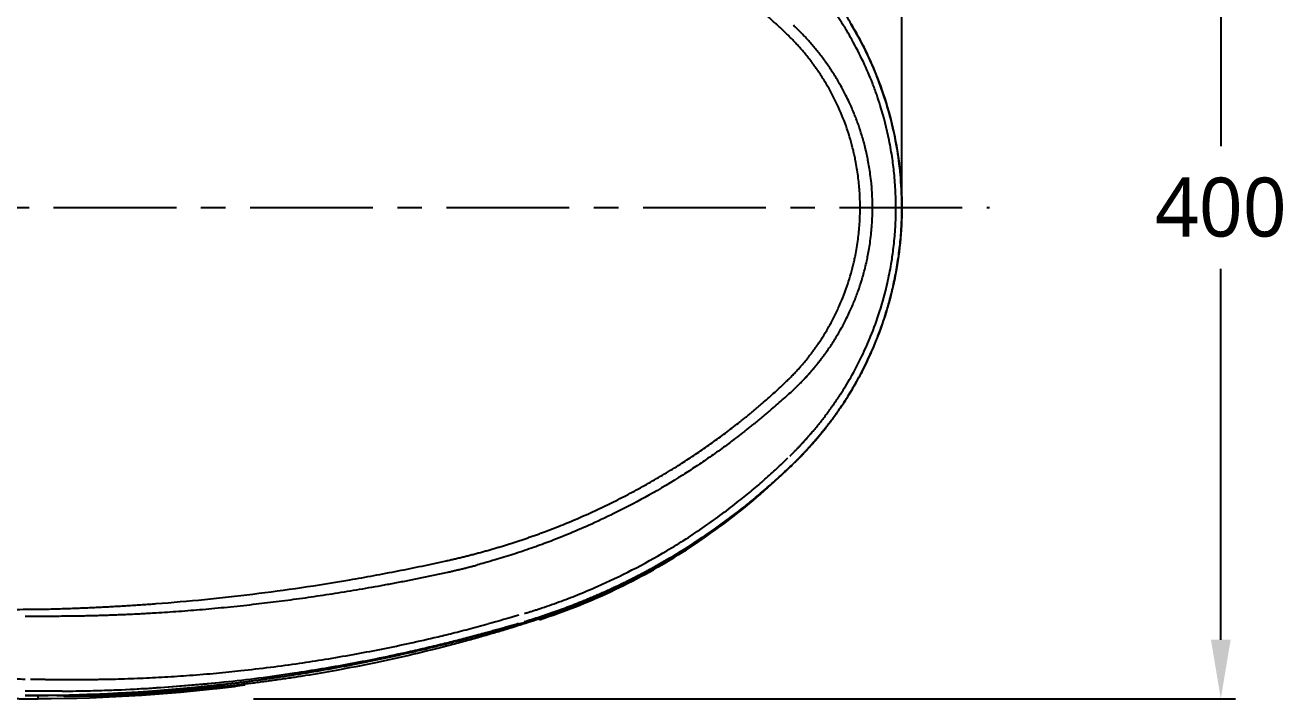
# Model space of a CAD drawing. Extents: x -4150 to 1921, y -105 to 2422.
# Drawn here: x -326 to 188, y 1442 to 1716 of the extents above; entities that cross this region are included whole.
import ezdxf

# ---------------------------------------------------------------- set-up
doc = ezdxf.new("R2010")
doc.units = 0
doc.header["$LTSCALE"] = 20
doc.header["$MEASUREMENT"] = 0
doc.linetypes.add('CENTER', pattern=[2, 1.25, -0.25, 0.25, -0.25])
doc.layers.get('0').update_dxf_attribs({"linetype": 'CONTINUOUS'})
doc.layers.get('DEFPOINTS').update_dxf_attribs({"linetype": 'CONTINUOUS'})
doc.layers.add('CENTER', color=2, linetype='CENTER')
doc.styles.get("Standard").update_dxf_attribs({"font": 'NanumGothic.ttf'})
doc.dimstyles.get("Standard").update_dxf_attribs({"dimtxt": 2.7, "dimasz": 2.5, "dimexe": 1.5, "dimexo": 1.5, "dimgap": 1.5, "dimtad": 1, "dimdec": 0, "dimlfac": 10, "dimzin": 0, "dimdsep": 46, "dimtxsty": 'Standard', "dimcen": 0, "dimclrt": 2, "dimadec": 0, "dimazin": 0, "dimtfac": 1, "dimtdec": 0, "dimtmove": 0, "dimatfit": 3, "dimfxl": 0, "dimtolj": 1, "dimtzin": 0, "dimarcsym": 0})

# ---------------------------------------------------------------- blocks, each defined once
blk = doc.blocks.new('*D13')
at = {"color": 3, "lineweight": -2}
for p, q in [((-231.99, 1841.92), (166.99, 1841.92)), ((160.99, 1817.92), (160.99, 1666.9)), ((160.99, 1465.93), (160.99, 1616.95)), ((-232.86, 1441.93), (166.99, 1441.93))]:
    blk.add_line(p, q, dxfattribs=at)
at = {"color": 3}
for points in [[(156.99, 1817.92), (164.99, 1817.92), (160.99, 1841.92)], [(156.99, 1465.93), (164.99, 1465.93), (160.99, 1441.93)]]:
    blk.add_solid(points, dxfattribs=at)
at = {"layer": 'DEFPOINTS', "color": 0}
for p in [(-233.79, 1841.92), (160.99, 1841.92), (-234.66, 1441.93)]:
    blk.add_point(p, dxfattribs=at)
at = {"color": 2, "insert": (160.99, 1641.93), "char_height": 24, "attachment_point": 5}
blk.add_mtext('\\A1;400', dxfattribs=at)
blk = doc.blocks.new('*D14')
at = {"color": 3, "lineweight": -2}
for p, q in [((-693.82, 1823.73), (-693.82, 1946.81)), ((31.15, 1643.73), (31.15, 1946.81)), ((-669.82, 1940.81), (7.15, 1940.81))]:
    blk.add_line(p, q, dxfattribs=at)
at = {"color": 3}
for points in [[(-669.82, 1944.81), (-669.82, 1936.81), (-693.82, 1940.81)], [(7.15, 1944.81), (7.15, 1936.81), (31.15, 1940.81)]]:
    blk.add_solid(points, dxfattribs=at)
at = {"layer": 'DEFPOINTS', "color": 0}
for p in [(31.15, 1940.81), (-693.82, 1821.93), (31.15, 1641.93)]:
    blk.add_point(p, dxfattribs=at)
at = {"color": 2, "insert": (-331.33, 1965.87), "char_height": 24, "attachment_point": 5}
blk.add_mtext('\\A1;725', dxfattribs=at)

msp = doc.modelspace()

# ---------------------------------------------------------------- linework, layer by layer
for p, q in [((-264.81, 1445.27), (-264.49, 1444.7)), ((-310.22, 1443.14), (-301.48, 1443.1))]:
    msp.add_line(p, q)
at = {"flags": 128}
for points in [[(-261.48, 1445.52), (-261.32, 1445.79), (-261.23, 1446.23)], [(-320.61, 1441.95), (-320.61, 1442.07), (-320.61, 1442.47), (-320.61, 1443.11), (-320.61, 1443.14)]]:
    msp.add_lwpolyline(points, dxfattribs=at)
for centre, radius, start, end in [((-197.24, 1723.45), 261.13, 287.8474, 301.176), ((-324.25, 2140.08), 696.73, 269.86822, 286.42933), ((-320.33, 2077.68), 635.66, 269.97515, 277.59532), ((-319.76, 2170), 725.1, 271.99119, 276.00867), ((-239.04, 1448.91), 2.28, 334.3735, 359.714)]:
    msp.add_arc(centre, radius, start, end)
for points, knots in [([(-12.41, 1538.21), (-12.12, 1538.5), (-11.54, 1539.07), (-10.68, 1539.93), (-9.82, 1540.8), (-8.98, 1541.68), (-8.14, 1542.56), (-7.31, 1543.45), (-6.49, 1544.34), (-5.68, 1545.24), (-4.88, 1546.15), (-4.09, 1547.06), (-3.3, 1547.97), (-2.53, 1548.89), (-1.76, 1549.82), (-1, 1550.75), (-0.25, 1551.68), (0.49, 1552.63), (1.22, 1553.57), (1.95, 1554.52), (2.66, 1555.47), (3.37, 1556.43), (4.06, 1557.4), (4.75, 1558.36), (5.43, 1559.34), (7.25, 1561.99), (10.08, 1566.39), (13.7, 1572.66), (16.98, 1579.08), (20.93, 1587.85), (25.04, 1599.16), (28.6, 1613.19), (30.75, 1627.48), (31.47, 1641.93), (30.75, 1656.37), (28.6, 1670.66), (25.04, 1684.69), (20.93, 1696), (16.98, 1704.77), (13.7, 1711.19), (10.08, 1717.46), (7.07, 1722.14), (4.86, 1725.34), (3.58, 1727.12), (2.28, 1728.89), (0.94, 1730.65), (-0.42, 1732.39), (-1.82, 1734.11), (-3.24, 1735.81), (-4.69, 1737.5), (-6.18, 1739.17), (-7.69, 1740.82), (-9.23, 1742.45), (-10.8, 1744.06), (-11.87, 1745.11), (-12.41, 1745.64)], [0, 0, 0, 0, 0.005295, 0.010583, 0.015863, 0.021136, 0.026401, 0.031659, 0.036909, 0.042152, 0.047388, 0.052616, 0.057836, 0.06305, 0.068255, 0.073454, 0.078645, 0.083828, 0.089004, 0.094173, 0.099334, 0.104488, 0.109634, 0.114773, 0.119904, 0.125028, 0.15653, 0.187867, 0.219038, 0.250045, 0.312712, 0.375023, 0.437568, 0.500001, 0.562433, 0.624979, 0.687289, 0.749957, 0.780963, 0.812134, 0.843471, 0.874973, 0.884438, 0.893929, 0.903445, 0.912986, 0.922553, 0.932145, 0.941763, 0.951405, 0.961074, 0.970767, 0.980486, 0.99023, 1, 1, 1, 1]), ([(-15.96, 1712.8), (-16.33, 1713.16), (-17.08, 1713.87), (-18.21, 1714.93), (-19.35, 1715.99), (-20.5, 1717.05), (-21.66, 1718.09), (-22.82, 1719.14), (-24, 1720.18), (-25.45, 1721.45), (-27.19, 1722.94), (-29.22, 1724.65), (-31.27, 1726.34), (-33.33, 1728.02), (-34.72, 1729.11), (-35.42, 1729.66)], [0, 0, 0, 0, 0.0600672, 0.1202701, 0.1806111, 0.2410924, 0.3017163, 0.362485, 0.4234008, 0.4844659, 0.5874198, 0.6904398, 0.7935362, 0.8967195, 1, 1, 1, 1]), ([(2.15, 1560.09), (2.38, 1560.41), (2.85, 1561.05), (3.53, 1562.02), (4.2, 1563), (4.87, 1563.98), (5.53, 1564.97), (6.64, 1566.67), (8.27, 1569.25), (11.27, 1574.34), (14.8, 1581.06), (18.76, 1589.98), (22.36, 1599.88), (25.06, 1609.8), (26.72, 1618.24), (27.74, 1625.22), (28.42, 1632.13), (28.75, 1639.72), (28.66, 1647.38), (28.16, 1654.76), (27.29, 1662.09), (25.64, 1671.63), (23.41, 1680.34), (20.86, 1688.03), (18.66, 1693.99), (15.41, 1701.54), (11.8, 1708.54), (8.67, 1713.93), (6.86, 1716.85), (5.37, 1719.13), (4.32, 1720.69), (3.25, 1722.24), (2.52, 1723.26), (2.15, 1723.77)], [0, 0, 0, 0, 0.006789, 0.013578, 0.020369, 0.027162, 0.033958, 0.040758, 0.062014, 0.086346, 0.142132, 0.192064, 0.253649, 0.322746, 0.36805, 0.401158, 0.443638, 0.487235, 0.531263, 0.575004, 0.614094, 0.657721, 0.741073, 0.767946, 0.796731, 0.850029, 0.908741, 0.931758, 0.956915, 0.967698, 0.978471, 0.989237, 1, 1, 1, 1]), ([(-15.96, 1571.05), (-15.73, 1571.27), (-15.28, 1571.71), (-14.61, 1572.37), (-13.94, 1573.04), (-13.28, 1573.72), (-12.63, 1574.4), (-11.98, 1575.09), (-11.34, 1575.79), (-10.71, 1576.49), (-9.27, 1578.11), (-7.11, 1580.71), (-4.29, 1584.42), (-1.63, 1588.32), (0.88, 1592.4), (3.19, 1596.61), (5.94, 1602.28), (8.85, 1609.54), (10.78, 1616.15), (11.78, 1620.48), (12.29, 1622.87), (12.8, 1625.71), (13.28, 1628.93), (13.65, 1632.11), (13.92, 1635.3), (14.09, 1638.57), (14.16, 1643.02), (14.02, 1647.39), (13.66, 1651.67), (13.3, 1654.78), (12.85, 1657.88), (12.35, 1660.64), (11.85, 1663.06), (10.84, 1667.48), (8.91, 1674.14), (6, 1681.44), (3.23, 1687.15), (0.9, 1691.42), (-1.64, 1695.55), (-4.33, 1699.49), (-7.17, 1703.22), (-9.5, 1706.01), (-11.28, 1708), (-12.41, 1709.23), (-13.58, 1710.44), (-14.76, 1711.63), (-15.56, 1712.41), (-15.96, 1712.8)], [0, 0, 0, 0, 0.005997, 0.011993, 0.017987, 0.02398, 0.029973, 0.035967, 0.041962, 0.047958, 0.053956, 0.083103, 0.112207, 0.142421, 0.172699, 0.203082, 0.233443, 0.292137, 0.351019, 0.363631, 0.376293, 0.397198, 0.418225, 0.438064, 0.457781, 0.478738, 0.499949, 0.54199, 0.561532, 0.581239, 0.601123, 0.620891, 0.634334, 0.647782, 0.706749, 0.765541, 0.796298, 0.827102, 0.857739, 0.888335, 0.917535, 0.946803, 0.957444, 0.968081, 0.978717, 0.989356, 1, 1, 1, 1]), ([(-13.03, 1567.71), (-12.78, 1567.94), (-12.28, 1568.41), (-11.54, 1569.13), (-10.8, 1569.87), (-10.06, 1570.61), (-9.32, 1571.37), (-8.58, 1572.14), (-7.85, 1572.93), (-7.12, 1573.73), (-6.39, 1574.54), (-5.66, 1575.37), (-4.94, 1576.21), (-4.23, 1577.07), (-3.51, 1577.94), (-2.8, 1578.82), (-2.1, 1579.72), (-1.4, 1580.64), (0.05, 1582.59), (2.2, 1585.65), (5.24, 1590.48), (7.68, 1594.91), (9.89, 1599.44), (11.61, 1603.35), (13.33, 1607.84), (14.86, 1612.47), (15.99, 1616.56), (16.79, 1619.97), (17.34, 1622.62), (17.83, 1625.33), (18.3, 1628.46), (18.68, 1631.68), (19.07, 1636.21), (19.27, 1641.91), (19.08, 1647.6), (18.69, 1652.11), (18.21, 1656.21), (17.57, 1660.08), (16.83, 1663.7), (16.04, 1667.1), (14.92, 1671.18), (13.4, 1675.81), (11.69, 1680.32), (9.97, 1684.25), (7.74, 1688.82), (5.27, 1693.33), (2.17, 1698.25), (-0.2, 1701.62), (-2.07, 1704.09), (-3.4, 1705.78), (-4.74, 1707.41), (-6.1, 1708.99), (-7.47, 1710.52), (-8.85, 1712), (-10.23, 1713.43), (-11.62, 1714.81), (-12.56, 1715.7), (-13.03, 1716.14)], [0, 0, 0, 0, 0.006185, 0.01242, 0.018704, 0.025038, 0.031421, 0.037853, 0.044336, 0.050867, 0.057448, 0.064079, 0.07076, 0.07749, 0.08427, 0.0911, 0.097979, 0.104908, 0.111887, 0.141926, 0.172296, 0.215016, 0.233002, 0.263082, 0.292059, 0.319622, 0.350756, 0.368495, 0.382668, 0.399406, 0.418042, 0.439645, 0.457676, 0.499951, 0.542106, 0.559951, 0.58143, 0.616441, 0.630374, 0.648048, 0.679192, 0.706502, 0.735821, 0.765986, 0.783817, 0.827509, 0.858693, 0.888657, 0.901777, 0.914709, 0.927455, 0.940012, 0.952383, 0.964567, 0.976565, 0.988376, 1, 1, 1, 1]), ([(9.6, 1565.88), (9.83, 1566.24), (11.05, 1568.17), (12.99, 1571.6), (15.31, 1575.95), (17.31, 1580.05), (19.16, 1584.11), (21.03, 1588.62), (22.9, 1593.59), (24.7, 1599.04), (26.34, 1604.73), (27.85, 1610.92), (29.19, 1617.77), (30.23, 1625.07), (30.9, 1632.44), (31.26, 1641.51), (30.97, 1652), (29.67, 1663.55), (27.64, 1674.19), (24.99, 1684.16), (22.49, 1691.44), (20.61, 1696.22), (19.57, 1698.73), (18.51, 1701.16), (17.43, 1703.52), (16.34, 1705.8), (15.12, 1708.23), (13.24, 1711.84), (11.57, 1714.62), (10.45, 1716.5)], [0, 0, 0, 0, 0.008108, 0.043289, 0.074515, 0.101563, 0.129695, 0.15891, 0.194007, 0.23024, 0.267609, 0.306114, 0.350989, 0.399789, 0.445628, 0.491056, 0.57173, 0.644009, 0.711037, 0.77672, 0.839216, 0.856752, 0.8739, 0.890658, 0.907028, 0.923008, 0.9386, 0.958559, 1, 1, 1, 1]), ([(-35.42, 1554.19), (-34.98, 1554.53), (-34.11, 1555.21), (-32.82, 1556.25), (-31.53, 1557.3), (-30.24, 1558.35), (-28.97, 1559.41), (-27.7, 1560.48), (-26.44, 1561.56), (-24.81, 1562.96), (-22.82, 1564.71), (-20.5, 1566.8), (-18.21, 1568.91), (-16.71, 1570.34), (-15.96, 1571.05)], [0, 0, 0, 0, 0.064567, 0.129099, 0.193598, 0.258065, 0.322505, 0.386919, 0.45131, 0.51568, 0.637602, 0.758951, 0.879744, 1, 1, 1, 1]), ([(-32.97, 1550.74), (-32.52, 1551.09), (-31.62, 1551.8), (-30.29, 1552.86), (-28.96, 1553.93), (-27.65, 1554.99), (-26.35, 1556.06), (-25.06, 1557.14), (-23.79, 1558.21), (-22.1, 1559.64), (-20.04, 1561.42), (-17.63, 1563.54), (-15.29, 1565.63), (-13.78, 1567.02), (-13.03, 1567.71)], [0, 0, 0, 0, 0.065504, 0.130699, 0.195586, 0.260165, 0.324437, 0.388402, 0.452062, 0.515417, 0.641397, 0.764151, 0.883685, 1, 1, 1, 1]), ([(4.54, 1558.2), (5.52, 1559.6), (7.27, 1562.12), (8.89, 1564.73), (9.6, 1565.88)], [0, 0, 0, 0, 0.557878, 1, 1, 1, 1]), ([(-14.43, 1540.77), (-14.14, 1541.06), (-13.55, 1541.64), (-12.69, 1542.51), (-11.84, 1543.37), (-11.01, 1544.23), (-10.2, 1545.09), (-9.41, 1545.95), (-8.63, 1546.8), (-7.86, 1547.64), (-7.11, 1548.49), (-6.38, 1549.32), (-5.46, 1550.39), (-4.34, 1551.71), (-3.04, 1553.3), (-1.73, 1554.93), (-0.43, 1556.61), (0.87, 1558.32), (1.72, 1559.5), (2.15, 1560.09)], [0, 0, 0, 0, 0.0486696, 0.0967577, 0.1442705, 0.191214, 0.237594, 0.283416, 0.3286853, 0.373407, 0.4175861, 0.4612274, 0.5043354, 0.5838152, 0.6645007, 0.7464237, 0.8296204, 0.914131, 1, 1, 1, 1]), ([(-12.46, 1538.26), (-12.16, 1538.55), (-11.57, 1539.13), (-10.7, 1540), (-9.85, 1540.88), (-9, 1541.75), (-8.17, 1542.63), (-7.36, 1543.5), (-6.56, 1544.38), (-5.77, 1545.25), (-4.99, 1546.13), (-4.23, 1547), (-3.48, 1547.87), (-2.74, 1548.74), (-2.02, 1549.61), (-1.31, 1550.48), (-0.61, 1551.35), (0.08, 1552.21), (0.75, 1553.07), (1.41, 1553.93), (2.06, 1554.79), (2.7, 1555.65), (3.33, 1556.5), (3.94, 1557.35), (4.34, 1557.91), (4.54, 1558.2)], [0, 0, 0, 0, 0.047392, 0.094429, 0.141112, 0.18744, 0.233412, 0.279028, 0.324289, 0.369193, 0.413741, 0.457933, 0.501768, 0.545248, 0.58837, 0.631137, 0.673547, 0.7156, 0.757298, 0.798639, 0.839624, 0.880253, 0.920525, 0.960441, 1, 1, 1, 1]), ([(-142.66, 1500.93), (-142.09, 1501.09), (-140.94, 1501.39), (-139.22, 1501.86), (-137.51, 1502.33), (-135.8, 1502.82), (-134.09, 1503.32), (-132.39, 1503.83), (-130.69, 1504.34), (-129, 1504.87), (-127.31, 1505.41), (-125.63, 1505.95), (-123.95, 1506.51), (-122.28, 1507.08), (-120.6, 1507.65), (-118.94, 1508.24), (-117.27, 1508.83), (-115.62, 1509.44), (-112.16, 1510.72), (-106.93, 1512.76), (-99.97, 1515.69), (-93.06, 1518.8), (-86.22, 1522.09), (-79.47, 1525.55), (-72.83, 1529.17), (-66.3, 1532.95), (-61.08, 1536.15), (-57.1, 1538.69), (-54.32, 1540.51), (-51.57, 1542.37), (-48.83, 1544.25), (-46.11, 1546.17), (-43.41, 1548.13), (-40.72, 1550.11), (-38.06, 1552.13), (-36.3, 1553.5), (-35.42, 1554.19)], [0, 0, 0, 0, 0.014895, 0.029773, 0.044636, 0.059482, 0.074314, 0.089131, 0.103933, 0.118723, 0.133499, 0.148262, 0.163014, 0.177754, 0.192484, 0.207202, 0.221911, 0.236611, 0.251302, 0.313958, 0.376708, 0.439593, 0.502654, 0.565523, 0.628122, 0.690491, 0.752673, 0.780074, 0.807487, 0.834914, 0.862361, 0.88983, 0.917324, 0.944849, 0.972406, 1, 1, 1, 1]), ([(-32.97, 1550.74), (-33.46, 1550.35), (-34.89, 1549.24), (-37.72, 1547.08), (-41.93, 1543.96), (-47.07, 1540.3), (-52.62, 1536.54), (-60.81, 1531.24), (-71.44, 1524.92), (-83.86, 1518.36), (-97.46, 1511.88), (-109.12, 1507.05), (-119.88, 1503.13), (-125.91, 1501.09), (-130.87, 1499.53), (-134.71, 1498.39), (-138.35, 1497.35), (-140.79, 1496.68), (-141.81, 1496.4)], [0, 0, 0, 0, 0.015274, 0.044171, 0.086697, 0.142856, 0.197979, 0.249999, 0.380946, 0.499998, 0.593327, 0.749994, 0.809552, 0.874998, 0.906624, 0.937498, 0.973766, 1, 1, 1, 1]), ([(-122.64, 1473.33), (-122.16, 1473.48), (-121.18, 1473.77), (-119.71, 1474.23), (-118.23, 1474.69), (-116.73, 1475.17), (-115.21, 1475.67), (-113.68, 1476.18), (-112.14, 1476.71), (-110.58, 1477.25), (-109, 1477.81), (-107.41, 1478.39), (-105.81, 1478.98), (-104.19, 1479.59), (-102.55, 1480.22), (-100.91, 1480.87), (-99.25, 1481.53), (-97.57, 1482.21), (-95.89, 1482.91), (-94.19, 1483.63), (-92.48, 1484.37), (-90.75, 1485.13), (-89.02, 1485.91), (-87.27, 1486.71), (-85.51, 1487.53), (-83.74, 1488.37), (-81.95, 1489.23), (-80.16, 1490.12), (-78.36, 1491.03), (-76.54, 1491.95), (-74.72, 1492.91), (-72.88, 1493.88), (-71.04, 1494.88), (-69.19, 1495.9), (-67.32, 1496.95), (-65.46, 1498.02), (-60.07, 1501.17), (-52.32, 1506.02), (-43.39, 1512.22), (-37.51, 1516.61), (-33.58, 1519.67), (-30.63, 1522.03), (-27.78, 1524.39), (-25.05, 1526.71), (-22.45, 1528.97), (-19.98, 1531.17), (-17.64, 1533.32), (-15.41, 1535.41), (-13.98, 1536.79), (-13.28, 1537.46)], [0, 0, 0, 0, 0.011972, 0.024091, 0.036357, 0.04877, 0.061331, 0.074038, 0.086893, 0.099894, 0.113043, 0.126339, 0.139781, 0.153371, 0.167109, 0.180993, 0.195024, 0.209202, 0.223528, 0.238001, 0.25262, 0.267387, 0.282301, 0.297362, 0.31257, 0.327924, 0.343426, 0.359075, 0.374871, 0.390814, 0.406903, 0.42314, 0.439523, 0.456054, 0.472731, 0.489556, 0.506527, 0.618756, 0.703402, 0.760464, 0.789942, 0.819779, 0.848594, 0.876385, 0.903153, 0.928899, 0.953622, 0.977322, 1, 1, 1, 1]), ([(-122.57, 1473.09), (-122.04, 1473.25), (-120.99, 1473.57), (-119.41, 1474.07), (-117.84, 1474.57), (-116.28, 1475.08), (-114.72, 1475.59), (-113.17, 1476.12), (-111.63, 1476.65), (-110.09, 1477.2), (-108.56, 1477.75), (-107.04, 1478.3), (-105.53, 1478.87), (-104.02, 1479.44), (-102.52, 1480.02), (-101.03, 1480.61), (-99.54, 1481.21), (-98.06, 1481.81), (-96.59, 1482.42), (-95.13, 1483.04), (-93.67, 1483.66), (-90.2, 1485.18), (-84.78, 1487.66), (-77.5, 1491.26), (-70.4, 1495.04), (-63.41, 1499.04), (-56.52, 1503.26), (-49.75, 1507.69), (-43.15, 1512.3), (-37.99, 1516.13), (-34.18, 1519.1), (-31.64, 1521.11), (-29.14, 1523.16), (-26.66, 1525.23), (-24.21, 1527.33), (-21.79, 1529.46), (-19.4, 1531.61), (-17.04, 1533.78), (-14.7, 1535.98), (-13.17, 1537.47), (-12.41, 1538.21)], [0, 0, 0, 0, 0.012828, 0.025626, 0.038392, 0.051127, 0.063832, 0.076505, 0.089147, 0.101759, 0.114339, 0.126889, 0.139407, 0.151895, 0.164351, 0.176777, 0.189171, 0.201534, 0.213867, 0.226168, 0.238439, 0.250678, 0.314057, 0.376887, 0.439167, 0.500898, 0.563926, 0.626563, 0.688811, 0.750669, 0.775798, 0.800883, 0.825925, 0.850923, 0.875878, 0.90079, 0.925657, 0.950482, 0.975263, 1, 1, 1, 1]), ([(-122.54, 1476.65), (-122.09, 1476.79), (-121.17, 1477.07), (-119.77, 1477.51), (-118.35, 1477.96), (-116.91, 1478.43), (-113.28, 1479.63), (-107.63, 1481.61), (-100.14, 1484.52), (-90.49, 1488.6), (-78.58, 1494.27), (-66.56, 1500.91), (-56.79, 1506.94), (-49.26, 1511.96), (-42.07, 1517.1), (-36.52, 1521.37), (-32.46, 1524.64), (-29.78, 1526.85), (-27.18, 1529.06), (-24.65, 1531.26), (-22.19, 1533.45), (-19.81, 1535.63), (-17.49, 1537.8), (-15.99, 1539.25), (-15.24, 1539.97)], [0, 0, 0, 0, 0.01144, 0.023136, 0.035087, 0.047293, 0.059754, 0.126886, 0.191105, 0.252501, 0.37783, 0.506279, 0.579686, 0.651397, 0.721418, 0.78976, 0.817745, 0.845233, 0.872232, 0.898744, 0.924774, 0.950325, 0.975399, 1, 1, 1, 1]), ([(-116.41, 1474.07), (-111.52, 1475.77), (-101.73, 1479.18), (-87.42, 1485.4), (-73.42, 1492.45), (-59.8, 1500.38), (-46.62, 1509.15), (-33.98, 1518.81), (-25.02, 1526.26), (-20.49, 1530.7), (-19.76, 1531.41)], [0, 0, 0, 0, 0.1369544, 0.274597, 0.4129285, 0.5519484, 0.691657, 0.832054, 0.9731397, 1, 1, 1, 1]), ([(-116.55, 1474.51), (-114.52, 1475.19), (-110.63, 1476.5), (-105.1, 1478.54), (-100.1, 1480.5), (-95.61, 1482.37), (-91.64, 1484.1), (-87.83, 1485.84), (-83.75, 1487.77), (-79.21, 1490.03), (-74.37, 1492.57), (-69.47, 1495.27), (-64.51, 1498.14), (-58.36, 1501.89), (-51, 1506.72), (-44.42, 1511.3), (-40.73, 1514.19), (-39.8, 1514.92)], [0, 0, 0, 0, 0.073646, 0.141325, 0.203022, 0.258727, 0.308436, 0.352152, 0.402911, 0.464008, 0.526662, 0.590875, 0.656646, 0.723974, 0.838801, 0.959297, 1, 1, 1, 1]), ([(-311.55, 1478.59), (-310.61, 1478.62), (-308.73, 1478.68), (-305.92, 1478.78), (-303.12, 1478.89), (-300.32, 1479), (-297.52, 1479.13), (-294.73, 1479.26), (-291.94, 1479.41), (-289.16, 1479.56), (-286.38, 1479.72), (-283.6, 1479.89), (-280.83, 1480.06), (-278.07, 1480.25), (-275.3, 1480.45), (-266.9, 1481.07), (-252.86, 1482.29), (-233.13, 1484.47), (-213.41, 1487.13), (-198.61, 1489.48), (-188.78, 1491.2), (-183.85, 1492.1), (-178.93, 1493.02), (-174.01, 1493.97), (-169.1, 1494.95), (-164.2, 1495.97), (-159.29, 1497.01), (-156.03, 1497.73), (-154.39, 1498.09)], [0, 0, 0, 0, 0.017984, 0.035932, 0.053846, 0.071726, 0.089572, 0.107383, 0.12516, 0.142904, 0.160614, 0.178291, 0.195934, 0.213544, 0.231121, 0.248665, 0.37403, 0.498851, 0.624672, 0.749606, 0.780954, 0.812286, 0.843603, 0.874906, 0.906196, 0.937474, 0.968742, 1, 1, 1, 1]), ([(-154.39, 1498.09), (-153.83, 1498.21), (-152.71, 1498.47), (-151.03, 1498.85), (-149.35, 1499.25), (-147.67, 1499.66), (-146, 1500.07), (-144.33, 1500.5), (-143.22, 1500.79), (-142.66, 1500.93)], [0, 0, 0, 0, 0.143112, 0.286132, 0.429065, 0.571913, 0.714683, 0.857377, 1, 1, 1, 1]), ([(-153.72, 1493.48), (-153.22, 1493.59), (-152.22, 1493.82), (-150.72, 1494.17), (-149.22, 1494.52), (-147.73, 1494.88), (-146.25, 1495.25), (-144.76, 1495.62), (-143.29, 1496.01), (-142.3, 1496.27), (-141.81, 1496.4)], [0, 0, 0, 0, 0.125977, 0.251672, 0.377086, 0.502221, 0.627078, 0.75166, 0.875967, 1, 1, 1, 1]), ([(-311.63, 1475.61), (-310.76, 1475.62), (-309.01, 1475.63), (-306.38, 1475.67), (-303.71, 1475.71), (-301.02, 1475.76), (-298.29, 1475.83), (-295.54, 1475.9), (-292.76, 1475.99), (-289.96, 1476.09), (-287.12, 1476.2), (-284.26, 1476.32), (-281.37, 1476.46), (-278.45, 1476.6), (-275.5, 1476.76), (-270.45, 1477.06), (-263.15, 1477.55), (-253.47, 1478.31), (-243.37, 1479.25), (-234.95, 1480.14), (-228.33, 1480.91), (-223.64, 1481.48), (-218.91, 1482.09), (-214.13, 1482.73), (-209.32, 1483.41), (-204.46, 1484.12), (-199.57, 1484.88), (-194.63, 1485.67), (-189.65, 1486.5), (-184.63, 1487.37), (-179.58, 1488.28), (-174.48, 1489.23), (-169.34, 1490.23), (-164.17, 1491.27), (-158.96, 1492.35), (-155.47, 1493.1), (-153.72, 1493.48)], [0, 0, 0, 0, 0.016629, 0.033429, 0.0504, 0.067542, 0.084855, 0.102339, 0.119993, 0.137819, 0.155816, 0.173983, 0.192321, 0.21083, 0.22951, 0.24836, 0.306945, 0.368167, 0.432026, 0.498524, 0.527891, 0.557522, 0.587417, 0.617574, 0.647996, 0.678681, 0.70963, 0.740843, 0.772319, 0.804058, 0.83606, 0.868324, 0.90085, 0.933639, 0.966689, 1, 1, 1, 1]), ([(-380.96, 1478.22), (-380.48, 1478.22), (-379.42, 1478.22), (-377.72, 1478.22), (-375.79, 1478.22), (-373.15, 1478.22), (-370, 1478.22), (-364.72, 1478.23), (-358.73, 1478.23), (-352.58, 1478.24), (-346.74, 1478.27), (-341.4, 1478.29), (-336.2, 1478.31), (-332.64, 1478.32), (-326.58, 1478.33), (-325.7, 1478.34)], [0, 0, 0, 0, 0.0281252, 0.0608762, 0.0982532, 0.1402561, 0.2137856, 0.2808412, 0.4469589, 0.5628767, 0.6408228, 0.7891403, 0.8775372, 0.9478238, 1, 1, 1, 1]), ([(-325.82, 1475.58), (-325.34, 1475.58), (-324.33, 1475.57), (-322.71, 1475.56), (-320.9, 1475.55), (-318.78, 1475.55), (-316.48, 1475.56), (-314.12, 1475.59), (-312.62, 1475.6), (-311.89, 1475.61)], [0, 0, 0, 0, 0.101172, 0.216858, 0.347075, 0.491793, 0.673172, 0.842594, 1, 1, 1, 1]), ([(-325.7, 1478.34), (-325.02, 1478.34), (-323.86, 1478.35), (-321.53, 1478.37), (-318.73, 1478.41), (-315.84, 1478.47), (-313.53, 1478.53), (-312.37, 1478.57), (-311.79, 1478.58)], [0, 0, 0, 0, 0.145153, 0.25011, 0.499928, 0.749787, 0.874837, 1, 1, 1, 1]), ([(-325.82, 1443.28), (-324.92, 1443.27), (-323.14, 1443.27), (-320.47, 1443.28), (-317.8, 1443.3), (-315.14, 1443.33), (-312.48, 1443.37), (-309.82, 1443.42), (-307.17, 1443.48), (-304.53, 1443.55), (-301.89, 1443.63), (-299.25, 1443.72), (-296.62, 1443.82), (-294, 1443.93), (-291.38, 1444.05), (-288.76, 1444.18), (-286.15, 1444.32), (-283.54, 1444.46), (-280.94, 1444.62), (-278.34, 1444.79), (-275.75, 1444.96), (-273.17, 1445.15), (-270.58, 1445.34), (-268.01, 1445.55), (-265.44, 1445.76), (-262.87, 1445.98), (-260.31, 1446.21), (-257.75, 1446.45), (-255.2, 1446.7), (-252.66, 1446.96), (-250.12, 1447.23), (-247.59, 1447.5), (-245.06, 1447.79), (-242.53, 1448.08), (-240.02, 1448.38), (-237.5, 1448.69), (-235, 1449.01), (-232.5, 1449.34), (-230, 1449.68), (-227.51, 1450.02), (-225.03, 1450.37), (-221.56, 1450.88), (-217.12, 1451.55), (-211.72, 1452.41), (-206.33, 1453.32), (-200.95, 1454.26), (-195.59, 1455.25), (-190.26, 1456.27), (-184.93, 1457.33), (-179.63, 1458.44), (-174.35, 1459.58), (-169.08, 1460.76), (-163.83, 1461.98), (-158.61, 1463.24), (-153.4, 1464.53), (-148.21, 1465.87), (-143.04, 1467.24), (-137.89, 1468.64), (-132.76, 1470.09), (-127.66, 1471.57), (-124.26, 1472.58), (-122.57, 1473.09)], [0, 0, 0, 0, 0.0129911, 0.0259606, 0.0389085, 0.0518349, 0.0647398, 0.0776231, 0.0904848, 0.103325, 0.1161436, 0.1289406, 0.1417161, 0.1544701, 0.1672024, 0.1799133, 0.1926025, 0.2052702, 0.2179163, 0.2305409, 0.2431439, 0.2557254, 0.2682852, 0.2808236, 0.2933403, 0.3058355, 0.3183091, 0.3307612, 0.3431916, 0.3556006, 0.3679879, 0.3803537, 0.3926979, 0.4050206, 0.4173217, 0.4296012, 0.4418591, 0.4540955, 0.4663103, 0.4785035, 0.4906752, 0.5028253, 0.529434, 0.5559936, 0.5825041, 0.6089656, 0.635378, 0.6617414, 0.6880557, 0.7143209, 0.740537, 0.7667041, 0.7928221, 0.8188911, 0.844911, 0.8708818, 0.8968036, 0.9226763, 0.9484999, 0.9742745, 1, 1, 1, 1]), ([(-308.47, 1449.79), (-307.69, 1449.78), (-306.15, 1449.78), (-303.87, 1449.77), (-301.63, 1449.78), (-299.43, 1449.79), (-297.28, 1449.81), (-295.18, 1449.84), (-293.12, 1449.87), (-291.11, 1449.91), (-286.42, 1450.02), (-279.06, 1450.26), (-268.97, 1450.76), (-258.6, 1451.45), (-248.27, 1452.32), (-237.32, 1453.42), (-226.03, 1454.75), (-214.58, 1456.31), (-203.35, 1458.03), (-192.47, 1459.89), (-181.46, 1461.98), (-170.46, 1464.26), (-162.02, 1466.17), (-156.04, 1467.6), (-152.63, 1468.43), (-149.04, 1469.33), (-145.29, 1470.29), (-141.37, 1471.32), (-138.69, 1472.04), (-137.33, 1472.41)], [0, 0, 0, 0, 0.0138734, 0.0274604, 0.0407621, 0.0537798, 0.0665145, 0.0789673, 0.0911392, 0.1030313, 0.1146445, 0.1743901, 0.2332494, 0.2926039, 0.3566416, 0.4143727, 0.4843971, 0.5538583, 0.6141013, 0.6800954, 0.7433561, 0.8059629, 0.8717218, 0.8905761, 0.9104379, 0.9313089, 0.9531911, 0.9760871, 1, 1, 1, 1]), ([(-236.99, 1447.93), (-236.14, 1448.03), (-234.44, 1448.23), (-231.88, 1448.55), (-229.33, 1448.88), (-226.78, 1449.22), (-224.23, 1449.57), (-221.68, 1449.93), (-219.14, 1450.3), (-216.59, 1450.68), (-214.05, 1451.07), (-208.22, 1452), (-197.88, 1453.77), (-183.42, 1456.58), (-167.62, 1460.08), (-155.2, 1463.18), (-145.89, 1465.68), (-140.27, 1467.25), (-135, 1468.77), (-130.05, 1470.25), (-125.44, 1471.66), (-121.16, 1473.01), (-118.42, 1473.9), (-117.11, 1474.33)], [0, 0, 0, 0, 0.020936, 0.041871, 0.062805, 0.083739, 0.104674, 0.125609, 0.146543, 0.167477, 0.188409, 0.20934, 0.311582, 0.444314, 0.568735, 0.706404, 0.756536, 0.803939, 0.848613, 0.890556, 0.929769, 0.966251, 1, 1, 1, 1]), ([(-137.56, 1469.06), (-136.85, 1469.25), (-135.42, 1469.65), (-133.29, 1470.24), (-131.18, 1470.84), (-129.08, 1471.44), (-126.99, 1472.05), (-125.6, 1472.46), (-124.91, 1472.66)], [0, 0, 0, 0, 0.169159, 0.337321, 0.504485, 0.670654, 0.835825, 1, 1, 1, 1]), ([(-117.11, 1474.33), (-117.09, 1474.37), (-117.05, 1474.47), (-117.05, 1474.68), (-117.08, 1474.91), (-117.09, 1474.93)], [0, 0, 0, 0, 0.429289, 0.94772, 1, 1, 1, 1]), ([(-116.55, 1474.51), (-116.6, 1474.49), (-116.69, 1474.46), (-116.8, 1474.43), (-116.89, 1474.39), (-116.97, 1474.37), (-117.04, 1474.35), (-117.09, 1474.33), (-117.11, 1474.33)], [0, 0, 0, 0, 0.249767, 0.499838, 0.608309, 0.749917, 0.905386, 1, 1, 1, 1]), ([(-116.53, 1475.11), (-116.53, 1475.1), (-116.49, 1474.87), (-116.49, 1474.66), (-116.53, 1474.56), (-116.55, 1474.51)], [0, 0, 0, 0, 0.017271, 0.54963, 1, 1, 1, 1]), ([(-294.57, 1445.35), (-291.94, 1445.43), (-284.61, 1445.66), (-272.65, 1446.33), (-258.69, 1447.37), (-244.76, 1448.7), (-230.6, 1450.36), (-217.34, 1452.2), (-205.1, 1454.15), (-194.04, 1456.09), (-182.64, 1458.29), (-172.36, 1460.46), (-163.28, 1462.52), (-156.23, 1464.21), (-149.74, 1465.83), (-143.66, 1467.4), (-139.6, 1468.5), (-137.56, 1469.06)], [0, 0, 0, 0, 0.050851, 0.141893, 0.23005, 0.318676, 0.408174, 0.50031, 0.571132, 0.641295, 0.710809, 0.78793, 0.837053, 0.883817, 0.922298, 0.961025, 1, 1, 1, 1]), ([(-381.44, 1450.58), (-380.85, 1450.58), (-379.67, 1450.57), (-377.92, 1450.56), (-376.16, 1450.55), (-374.41, 1450.54), (-372.66, 1450.52), (-370.91, 1450.51), (-369.17, 1450.49), (-367.43, 1450.48), (-365.69, 1450.46), (-363.95, 1450.45), (-362.21, 1450.43), (-360.48, 1450.41), (-358.74, 1450.39), (-357.01, 1450.37), (-355.03, 1450.35), (-352.79, 1450.32), (-350.25, 1450.28), (-347.62, 1450.25), (-344.9, 1450.21), (-342.08, 1450.16), (-339.15, 1450.12), (-336.13, 1450.07), (-333.01, 1450.01), (-326.89, 1449.97), (-325.82, 1449.95)], [0, 0, 0, 0, 0.033573, 0.067095, 0.100574, 0.134018, 0.167433, 0.200829, 0.234213, 0.267593, 0.300977, 0.334372, 0.367786, 0.401228, 0.434705, 0.468225, 0.501796, 0.549156, 0.598394, 0.64955, 0.702674, 0.757819, 0.815048, 0.874433, 0.936053, 1, 1, 1, 1]), ([(-323.72, 1449.92), (-323.21, 1449.91), (-322.18, 1449.89), (-320.62, 1449.87), (-319.06, 1449.85), (-317.48, 1449.83), (-316.06, 1449.81), (-314.28, 1449.8), (-312.33, 1449.79), (-310.22, 1449.79), (-309, 1449.79), (-308.47, 1449.79)], [0, 0, 0, 0, 0.0999141, 0.2012135, 0.3035452, 0.4065543, 0.5098841, 0.5827924, 0.7571417, 0.8945919, 1, 1, 1, 1]), ([(-310.77, 1445.02), (-311.25, 1445.02), (-312.23, 1445.01), (-313.7, 1445.01), (-315.2, 1445), (-316.72, 1445.01), (-318.37, 1445.01), (-320.14, 1445.02), (-322.04, 1445.03), (-323.93, 1445.05), (-325.19, 1445.06), (-325.82, 1445.07)], [0, 0, 0, 0, 0.097149, 0.195717, 0.295708, 0.397124, 0.499967, 0.625191, 0.750064, 0.876567, 1, 1, 1, 1]), ([(-310.77, 1445.02), (-306.95, 1445.06), (-301.56, 1445.1), (-296.15, 1445.3), (-294.57, 1445.35)], [0, 0, 0, 0, 0.709449, 1, 1, 1, 1]), ([(-294.31, 1443.91), (-292.11, 1443.94), (-282.27, 1444.07), (-272.44, 1444.75), (-264.81, 1445.27)], [0, 0, 0, 0, 0.223536, 1, 1, 1, 1]), ([(-293.41, 1443.23), (-292.63, 1443.25), (-291.05, 1443.29), (-288.64, 1443.37), (-286.18, 1443.46), (-283.66, 1443.57), (-281.09, 1443.68), (-278.45, 1443.81), (-275.77, 1443.96), (-273.03, 1444.12), (-270.23, 1444.29), (-267.38, 1444.49), (-265.46, 1444.63), (-264.49, 1444.7)], [0, 0, 0, 0, 0.0811505, 0.1642554, 0.2493144, 0.3363269, 0.4252921, 0.5162088, 0.6090757, 0.7038907, 0.8006517, 0.8993559, 1, 1, 1, 1]), ([(-264.56, 1445.95), (-264.59, 1445.81), (-264.65, 1445.39), (-264.75, 1445.32), (-264.81, 1445.27)], [0, 0, 0, 0, 0.345614, 1, 1, 1, 1]), ([(-264.49, 1444.7), (-263.66, 1444.76), (-262, 1444.88), (-259.51, 1445.08), (-257.04, 1445.29), (-254.58, 1445.51), (-252.13, 1445.73), (-249.69, 1445.97), (-247.26, 1446.21), (-244.84, 1446.46), (-242.44, 1446.72), (-240.84, 1446.9), (-240.04, 1446.99)], [0, 0, 0, 0, 0.101871, 0.203325, 0.304364, 0.404988, 0.505195, 0.604987, 0.704364, 0.803325, 0.90187, 1, 1, 1, 1]), ([(-239.47, 1448.6), (-239.5, 1448.34), (-239.54, 1447.79), (-239.65, 1447.67), (-239.7, 1447.61)], [0, 0, 0, 0, 0.482575, 1, 1, 1, 1]), ([(-301.48, 1443.1), (-301.35, 1443.1), (-301.1, 1443.1), (-300.71, 1443.11), (-300.33, 1443.11), (-299.94, 1443.11), (-299.55, 1443.11), (-299.15, 1443.12), (-298.75, 1443.12), (-298.35, 1443.13), (-297.95, 1443.13), (-297.41, 1443.14), (-296.72, 1443.15), (-295.9, 1443.17), (-295.07, 1443.19), (-294.24, 1443.21), (-293.69, 1443.22), (-293.41, 1443.23)], [0, 0, 0, 0, 0.05011, 0.100132, 0.150091, 0.20001, 0.249913, 0.299824, 0.349766, 0.399763, 0.449838, 0.500015, 0.60085, 0.701078, 0.800887, 0.900465, 1, 1, 1, 1])]:
    msp.add_open_spline(points, degree=3, knots=knots)
for points, degree in [([(-124.8, 1475.97), (-128.97, 1474.74), (-133.14, 1473.55), (-137.33, 1472.41)], 3), ([(-116.41, 1474.07), (-116.45, 1474.21), (-116.5, 1474.36), (-116.55, 1474.51)], 3), ([(-264.81, 1445.27), (-263.7, 1445.35), (-262.59, 1445.43), (-261.48, 1445.52)], 3), ([(-261.48, 1445.52), (-254.21, 1446.09), (-246.95, 1446.79), (-239.7, 1447.61)], 3), ([(-240.04, 1446.99), (-239.93, 1447.2), (-239.81, 1447.41), (-239.7, 1447.61)], 3), ([(-239.7, 1447.61), (-238.8, 1447.71), (-237.89, 1447.82), (-236.99, 1447.93)], 3), ([(-338.26, 1442.03), (-325.81, 1441.94)], 1), ([(-325.81, 1441.94), (-324.08, 1441.94), (-322.34, 1441.95), (-320.61, 1441.95)], 3), ([(-310.22, 1443.15), (-324.24, 1443.3)], 1)]:
    msp.add_open_spline(points, degree=degree)
at = {"layer": 'CENTER', "color": 1, "linetype": 'CENTER', "ltscale": 2}
msp.add_line((-714.28, 1641.93), (66.85, 1641.93), dxfattribs=at)

# ---------------------------------------------------------------- dimensions: what is measured, and where the dimension line sits
dim = msp.add_linear_dim(base=(31.15, 1940.81), p1=(-693.82, 1821.93), p2=(31.15, 1641.93), angle=180, dimstyle='Standard', override={"dimscale": 1.2, "dimtxt": 20, "dimasz": 20, "dimexe": 5, "dimgap": 10, "dimtih": 1, "dimtoh": 1, "dimlfac": 1, "dimzin": 12, "dimclrd": 3, "dimclre": 3, "dimazin": 2, "dimarcsym": 1})
dim.commit()
dim.dimension.update_dxf_attribs({"geometry": '*D14', "text_midpoint": (-331.33, 1965.87)})
dim = msp.add_linear_dim(base=(160.99, 1841.92), p1=(-234.66, 1441.93), p2=(-233.79, 1841.92), angle=90, text='400', dimstyle='Standard', override={"dimscale": 1.2, "dimtxt": 20, "dimasz": 20, "dimexe": 5, "dimgap": 10, "dimtih": 1, "dimtoh": 1, "dimlfac": 1, "dimzin": 12, "dimclrd": 3, "dimclre": 3, "dimazin": 2, "dimarcsym": 1})
dim.commit()
dim.dimension.update_dxf_attribs({"geometry": '*D13', "text_midpoint": (160.99, 1641.93)})

doc.saveas('drawing.dxf')
